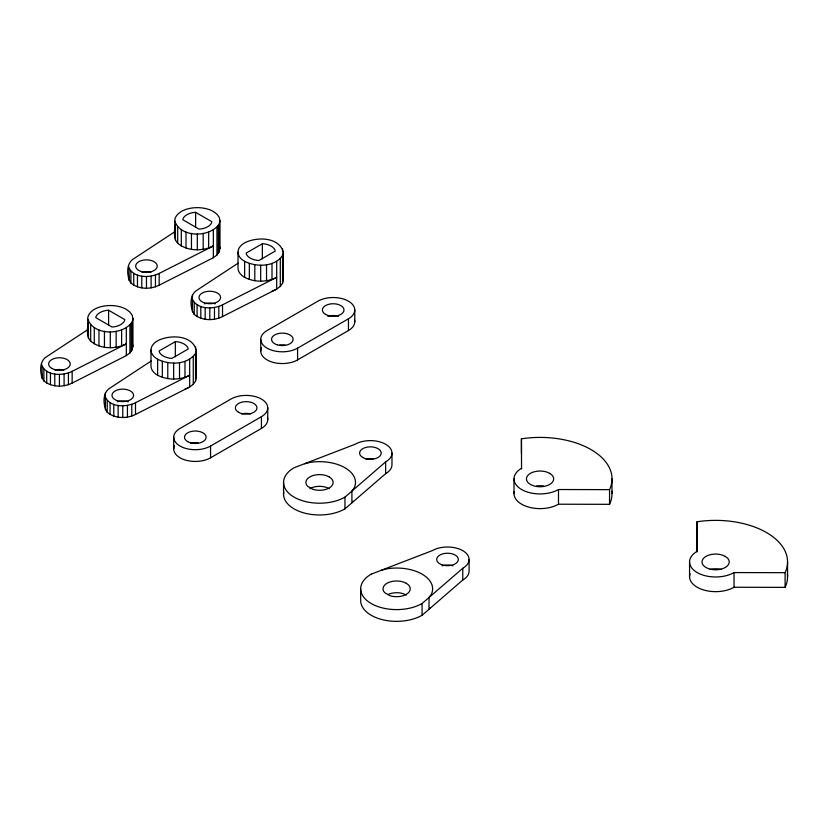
<?xml version="1.0" encoding="UTF-8"?>
<svg xmlns="http://www.w3.org/2000/svg" width="829" height="829" viewBox="0 0 829 829"><rect width="100%" height="100%" fill="white"/><g stroke="black" fill="none" stroke-linecap="round" stroke-linejoin="round"><path stroke-width="1.24" d="M283.756 492.032A35.968 20.777 0 0 0 304.046 512.954A35.968 20.777 0 0 0 344.957 508.871L385.651 473.628L385.651 461.877A21.585 12.456 0 0 0 385.651 444.261A21.585 12.456 0 0 0 355.133 444.261L294.088 467.763A35.968 20.777 0 0 0 294.098 497.141A35.968 20.777 0 0 0 344.957 497.12L385.651 461.877M391.972 453.069L391.972 464.82A21.585 12.456 0 0 1 385.651 473.628M360.667 588.849L360.677 600.59A35.968 20.777 0 0 0 382.884 619.781A35.968 20.777 0 0 0 422.075 615.263L462.769 580.02L462.769 568.269A21.585 12.456 0 0 0 462.769 550.653A21.585 12.456 0 0 0 432.251 550.653L371.205 574.155M469.09 559.461L469.09 571.212A21.585 12.456 0 0 1 462.769 580.02M514.001 493.576L514.001 478.893M521.441 453.463L521.441 438.779L521.545 468.841M514.218 491.607A26.062 15.046 0 0 0 528.529 507.068A26.062 15.046 0 0 0 558.487 504.219L558.487 489.524A26.062 15.046 0 0 1 521.628 489.524A26.062 15.046 0 0 1 521.628 468.25M558.487 504.219L609.543 504.322L609.543 489.638L558.487 489.524M611.989 493.576L611.989 478.893M689.552 576.611L689.552 561.927M690.06 573.668A26.062 15.046 0 0 0 703.324 589.875A26.062 15.046 0 0 0 734.038 587.253L785.094 587.367L785.094 572.684A71.936 41.523 0 0 0 766.493 532.55A71.936 41.523 0 0 0 696.992 521.783L697.096 551.876M734.038 587.253L734.048 572.57A26.062 15.046 0 0 1 697.189 572.57A26.062 15.046 0 0 1 697.189 551.285L697.002 521.814M787.55 576.621L787.55 561.927M41.45 363.983C44.911 376.211 62.641 376.221 72.154 371.33L126.319 343.869C115.272 349.423 100.444 349.289 90.682 341.154C84.91 335.123 88.786 325.942 87.646 318.616C87.884 314.492 90.941 311.435 94.278 309.362A22.652 13.077 0 0 1 126.319 309.362L129.915 312.077L132.184 315.227L132.951 318.616L132.951 346.367L132.184 349.755L129.915 352.905L126.319 355.61L72.154 383.071C63.377 387.485 51.605 387.371 43.864 380.925C39.523 374.366 38.839 361.061 46.714 356.646L87.791 329.631M41.45 375.734L41.854 373.941M87.646 334.615L88.413 331.237M128.474 266.088C131.935 278.316 149.666 278.337 159.178 273.435L213.343 245.975C202.297 251.529 187.468 251.394 177.707 243.27C171.945 237.239 175.81 228.048 174.67 220.721C174.919 216.597 177.966 213.54 181.302 211.478A22.652 13.077 0 0 1 213.343 211.478L216.949 214.183L219.208 217.343L219.986 220.721L219.986 248.472L219.208 251.861L216.949 255.011L213.343 257.726L159.178 285.186C150.412 289.59 138.64 289.487 130.889 283.031C126.557 276.471 125.863 263.166 133.749 258.752L174.815 231.747M128.474 277.839L128.889 276.047M104.796 395.371C108.257 407.599 125.987 407.609 135.5 402.707L189.665 375.247C179.82 380.324 167.479 380.324 157.624 375.247L157.624 359.247A22.652 13.077 0 0 1 157.624 340.75C169.603 334.584 191.945 334.595 196.297 350.004L196.297 377.744L195.53 381.133L193.261 384.293L189.665 386.998L135.5 414.459C126.733 418.863 114.951 418.759 107.21 412.303C102.869 405.754 102.185 392.449 110.06 388.024L151.137 361.019M132.184 349.755L132.184 322.004L132.951 318.616M174.67 236.731L175.437 233.343M191.82 297.476C195.281 309.704 213.012 309.714 222.524 304.823L276.689 277.363C266.845 282.43 254.503 282.43 244.648 277.363L244.648 261.363A22.652 13.077 0 0 1 244.648 242.856C256.638 236.69 278.969 236.711 283.331 252.109L283.331 279.86L282.554 283.238L280.295 286.399L276.689 289.103L222.524 316.564C213.758 320.978 201.986 320.864 194.235 314.419C189.903 307.86 189.209 294.554 197.095 290.14L238.172 263.125M219.208 251.861L219.208 224.11L219.986 220.721M195.53 381.133L195.53 353.382L196.297 350.004M282.554 283.238L282.554 255.498L283.331 252.109M353.092 501.203L351.911 502.851L351.911 491.1L354.273 487.804A35.968 20.777 0 0 0 310.222 462.375L304.512 463.743M430.21 607.584L429.028 609.242L429.028 597.491L431.391 594.186A35.968 20.777 0 0 0 387.34 568.756L381.63 570.134M87.646 318.616C93.128 335.89 122.609 335.735 132.184 322.004M174.67 220.721C180.152 237.996 209.633 237.84 219.208 224.11M157.624 359.247C169.417 365.112 187.364 365.112 195.53 353.382M244.648 261.363C256.451 267.218 274.399 267.228 282.554 255.498M462.769 568.269L422.075 603.522L422.075 615.263M262.358 243.736L246.172 253.083L246.451 254.306A14.725 8.497 0 0 0 256.866 260.327L258.98 260.482L275.176 251.135L274.896 249.912A14.725 8.497 0 0 0 264.482 243.892L262.358 243.736L262.358 258.876M175.333 341.631L159.137 350.978L159.417 352.201A14.725 8.497 0 0 0 169.831 358.211L171.955 358.377L188.152 349.03L187.872 347.797A14.725 8.497 0 0 0 177.458 341.786L175.333 341.631L175.333 356.76M297.59 348.159L348.46 318.792A21.585 12.456 0 0 0 348.46 301.176A21.585 12.456 0 0 0 317.932 301.176L267.073 330.543A21.585 12.456 0 0 0 267.073 348.159A21.585 12.456 0 0 0 297.59 348.159L297.59 359.9A21.585 12.456 0 0 1 271.539 361.89A21.585 12.456 0 0 1 261.487 347.869M297.59 359.9L348.46 330.543A21.585 12.456 0 0 0 354.449 319.559M210.566 446.054L261.425 416.686A21.585 12.456 0 0 0 261.425 399.06A21.585 12.456 0 0 0 230.908 399.06L180.048 428.427A21.585 12.456 0 0 0 180.048 446.054A21.585 12.456 0 0 0 210.566 446.054L210.566 457.795A21.585 12.456 0 0 1 184.515 459.774A21.585 12.456 0 0 1 174.463 445.764M210.566 457.795L261.425 428.427A21.585 12.456 0 0 0 267.415 417.453M195.634 212.348L193.52 212.514A14.725 8.497 0 0 0 183.105 218.524L182.826 219.747L199.012 229.094L201.136 228.939A14.725 8.497 0 0 0 211.55 222.928L211.83 221.695L195.634 212.348L195.634 227.488M108.609 310.243L106.485 310.409A14.725 8.497 0 0 0 96.071 316.419L95.791 317.642L111.988 326.989L114.112 326.833A14.725 8.497 0 0 0 124.526 320.813L124.806 319.59L108.609 310.243L108.609 325.382M734.048 572.57L785.094 572.684M329.154 488.602L326.336 487.379A13.616 7.865 0 0 0 309.901 488.633M406.272 594.984L403.454 593.771A13.616 7.865 0 0 0 387.889 594.559M219.208 245.083L219.986 248.472M132.184 342.978L132.951 346.367M344.957 497.131L344.957 508.871M283.549 482.468L283.559 494.198M354.781 309.984L354.781 321.725M348.46 318.792L348.46 330.543M282.554 248.721L282.554 251.249M280.295 258.648L280.295 286.399M276.689 261.363L276.689 289.103A22.652 13.077 0 0 1 272.005 291.186M272.005 263.435L272.005 279.435M267.746 407.868L267.746 419.619M266.534 264.741L266.534 280.741M261.425 416.686L261.425 428.427M260.752 339.351L260.752 351.092M260.669 265.187L260.669 281.186M254.804 264.741L254.804 280.741M249.342 263.435L249.342 279.435M238.016 252.109L238.016 268.109A22.652 13.077 0 0 0 244.648 277.363M222.524 304.823L222.524 316.564M218.804 306.471L218.804 318.212M218.276 225.415L218.276 253.166M216.949 227.27L216.949 255.011M214.462 307.507L214.462 319.258M213.343 229.975L213.343 257.726M209.81 307.86L209.81 319.611M208.659 232.058L208.659 248.058M205.157 307.507L205.157 319.258M203.188 233.363L203.188 249.363M200.815 306.471L200.815 318.212M197.323 233.809L197.323 249.809M197.095 304.823L197.095 316.564M195.53 346.615L195.53 349.133M194.235 302.668L194.235 314.419M193.261 356.543L193.261 384.293M192.442 294.792L192.442 297.145M192.442 300.16L192.442 311.911M191.458 233.363L191.458 249.363M189.665 359.247L189.665 386.998A22.652 13.077 0 0 1 184.971 389.081M185.997 232.058L185.997 248.058M184.971 361.33L184.971 377.33M181.302 229.975L181.302 245.975M179.51 362.636L179.51 378.635M177.707 227.27L177.707 243.27M175.437 224.11L175.437 240.109M173.727 437.235L173.727 448.986M173.644 363.081L173.644 379.081M167.779 362.636L167.779 378.635M162.318 361.33L162.318 377.33M159.178 273.435L159.178 285.186M155.448 275.083L155.448 286.834M151.116 276.119L151.116 287.87M150.992 350.004L150.992 366.003A22.652 13.077 0 0 0 157.624 375.247M146.464 276.471L146.464 288.223M141.811 276.119L141.811 287.87M137.469 275.083L137.469 286.834M135.5 402.707L135.5 414.459M133.749 273.435L133.749 285.186M131.77 404.365L131.77 416.106M131.241 323.31L131.241 351.061M130.889 271.28L130.889 283.031M129.915 325.155L129.915 352.905M129.086 268.783L129.086 280.523M127.438 405.402L127.438 417.142M126.319 327.869L126.319 355.61M122.775 405.754L122.775 417.495M121.625 329.942L121.625 345.942M118.122 405.402L118.122 417.142M116.164 331.248L116.164 347.258M113.791 404.365L113.791 416.106M110.298 331.693L110.298 347.703M110.06 402.707L110.06 414.459M107.21 400.562L107.21 412.303M105.407 392.677L105.407 396.21M105.407 398.055L105.407 409.806M104.433 331.248L104.433 347.258M98.972 329.942L98.972 345.942M94.278 327.869L94.278 343.869M90.682 325.155L90.682 341.154M88.413 322.004L88.413 338.004M72.154 371.33L72.154 383.071M68.424 372.977L68.424 384.718M64.092 374.014L64.092 385.765M59.429 374.366L59.429 386.117M54.776 374.014L54.776 385.765M50.445 372.977L50.445 384.718M46.714 371.33L46.714 383.071M43.864 369.174L43.864 380.925M42.061 366.667L42.061 378.418M204.411 303.828A10.787 6.228 0 0 1 215.198 303.828M709.862 569.492A13.616 7.865 0 0 1 721.375 569.492M521.462 438.821A71.936 41.44 0 0 1 609.574 489.556M611.864 491.172A71.936 41.491 0.1 0 1 609.564 504.333M442.116 565.813A10.787 6.228 0 0 1 452.903 565.813M787.426 574.217A71.936 41.491 0.1 0 1 785.115 587.367M536.539 485.981A13.616 7.865 0 0 1 543.586 485.981M422.075 603.512A35.968 20.777 0 0 1 371.216 603.533A35.968 20.777 0 0 1 371.216 574.145M279.539 345.082A10.787 6.228 0 0 1 285.124 345.082M327.797 316.336A10.787 6.228 0 0 1 338.595 316.336M141.904 272.192A10.787 6.228 0 0 1 151.023 272.192M190.743 443.339A10.787 6.228 0 0 1 198.1 442.966M241.602 413.972A10.787 6.228 0 0 1 250.731 413.972M54.869 370.086A10.787 6.228 0 0 1 63.999 370.086M117.386 401.723A10.787 6.228 0 0 1 128.174 401.723M365.827 459.173A10.787 6.228 0 0 1 373.185 458.8M329.144 476.862L326.325 475.639A13.616 7.865 0 0 0 309.891 476.893A13.616 7.865 0 0 0 307.725 486.374L312.709 489.255A13.616 7.865 0 0 0 329.144 488.012A13.616 7.865 0 0 0 331.31 478.52L329.144 476.862M406.262 583.253L403.443 582.031A13.616 7.865 0 0 0 387.008 583.274A13.616 7.865 0 0 0 384.843 592.766L389.827 595.647A13.616 7.865 0 0 0 406.262 594.393A13.616 7.865 0 0 0 408.428 584.901L406.262 583.253M549.689 473.349L546.871 472.084A13.616 7.865 0 0 0 526.653 477.525A13.616 7.865 0 0 0 542.425 486.633A13.616 7.865 0 0 0 551.855 474.955L549.689 473.349M725.24 556.383L722.422 555.119A13.616 7.865 0 0 0 702.204 560.559A13.616 7.865 0 0 0 717.976 569.668A13.616 7.865 0 0 0 727.406 558L725.24 556.383M204.411 302.875A10.787 6.228 0 0 0 220.597 297.476A10.787 6.228 0 0 0 204.411 292.077A10.787 6.228 0 0 0 204.411 302.875M442.116 564.86A10.787 6.228 0 0 0 458.302 559.461A10.787 6.228 0 0 0 442.116 554.062A10.787 6.228 0 0 0 442.116 564.86M325.569 314.388A10.787 6.228 0 0 0 343.62 311.59A10.787 6.228 0 0 0 330.398 303.963A10.787 6.228 0 0 0 325.569 314.388M276.938 344.74A10.787 6.228 0 0 0 293.124 339.351A10.787 6.228 0 0 0 276.938 333.952A10.787 6.228 0 0 0 276.938 344.74M141.065 271.487A10.787 6.228 0 0 0 157.251 266.088A10.787 6.228 0 0 0 141.065 260.7A10.787 6.228 0 0 0 141.065 271.487M51.802 368.387A10.787 6.228 0 0 0 69.854 365.599A10.787 6.228 0 0 0 56.641 357.962A10.787 6.228 0 0 0 51.802 368.387M187.675 441.65A10.787 6.228 0 0 0 205.727 438.852A10.787 6.228 0 0 0 192.515 431.225A10.787 6.228 0 0 0 187.675 441.65M238.534 412.282A10.787 6.228 0 0 0 256.586 409.485A10.787 6.228 0 0 0 243.374 401.858A10.787 6.228 0 0 0 238.534 412.282M117.386 400.759A10.787 6.228 0 0 0 133.573 395.371A10.787 6.228 0 0 0 117.386 389.972A10.787 6.228 0 0 0 117.386 400.759M362.76 457.473A10.787 6.228 0 0 0 380.822 454.686A10.787 6.228 0 0 0 367.599 447.059A10.787 6.228 0 0 0 362.76 457.473"/></g></svg>
